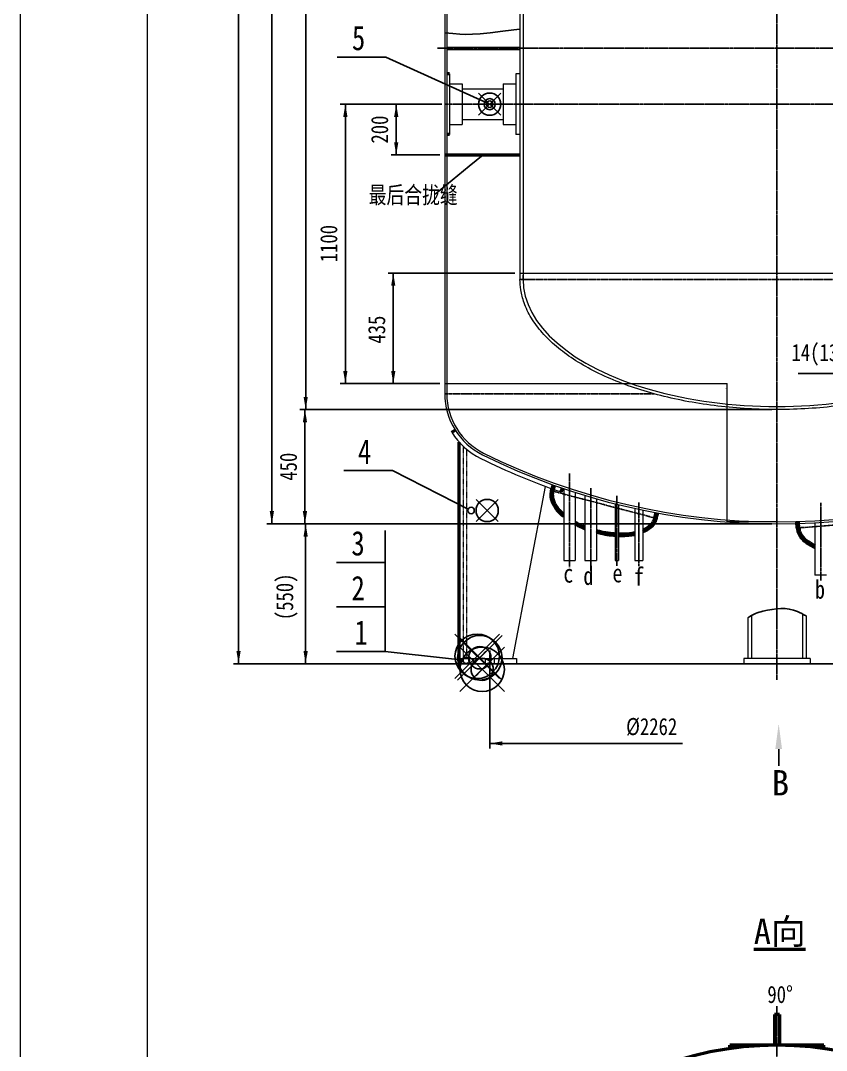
# Model space of a CAD drawing. Header units: millimetres. Extents: x 1505 to 130937, y -44938 to 37032.
# Drawn here: x 1736 to 4909, y 1426 to 5479 of the extents above; entities that cross this region are included whole.
import ezdxf

# ---------------------------------------------------------------- set-up
doc = ezdxf.new("R2010")
doc.units = ezdxf.units.MM
for name, pattern in [('ACAD_ISO02W100_1_1', [12, 1, -1, 1, -1, 1, -1, 1, -1, 1, -1, 1, -1]), ('ACISOTGB', [16, 11, -1, 1, -1, 1, -1]), ('AM_ISO08W050', [16, 13, -1, 1, -1]), ('AM_ISO08W050_1_1', [16, 13, -1, 1, -1])]:
    doc.linetypes.add(name, pattern=pattern)
for name, color, linetype, lineweight in [('1轮廓实线层', 7, 'Continuous', 18), ('4虚线层', 6, 'ACAD_ISO02W100_1_1', 18), ('AM_0', 7, 'Continuous', 50), ('AM_1', 3, 'ACISOTGB', 25), ('AM_10', 7, 'AM_ISO08W050_1_1', 50), ('AM_12', 7, 'Continuous', 50), ('AM_4', 3, 'Continuous', 25), ('AM_5', 3, 'Continuous', 25), ('AM_6', 2, 'Continuous', 15), ('AM_7', 4, 'AM_ISO08W050', 25), ('AM_8', 1, 'Continuous', 25), ('AM_PAREF', 4, 'Continuous', 25), ('CDRAFT0', 7, 'Continuous', 18), ('TILE1', 5, 'Continuous', 18), ('尺寸线层', 3, 'Continuous', 18)]:
    doc.layers.add(name, color=color, linetype=linetype, lineweight=lineweight)
doc.styles.add('ACANSTS', font='')
doc.styles.get("Standard").update_dxf_attribs({"font": 'txt', "width": 0.8})
doc.styles.get('ACANSTS').set_extended_font_data('宋体')
doc.dimstyles.new('AM_GB$0', dxfattribs={"dimtxt": 3.371484, "dimasz": 2.5, "dimexe": 1, "dimexo": 1, "dimgap": 2.088633, "dimtad": 1, "dimdsep": 46, "dimtxsty": 'Standard', "dimblk": 'NONE', "dimcen": 0, "dimdle": 5, "dimclrd": 256, "dimclre": 256, "dimclrt": 2, "dimadec": 0, "dimazin": 2, "dimtfac": 0.707107, "dimtdec": 3, "dimtmove": 2, "dimatfit": 3, "dimfxl": 1, "dimfrac": 2, "dimtolj": 1, "dimlwd": 18, "dimarcsym": 0})

# ---------------------------------------------------------------- blocks, each defined once
blk = doc.blocks.new('*X3')
at = {"layer": 'CDRAFT0'}
blk.add_lwpolyline([(500, 200), (500, 16620), (11680, 16620), (11680, 200), (500, 200)], dxfattribs=at)
at = {"layer": 'TILE1'}
blk.add_line((0, 0), (0, 16820), dxfattribs=at)
blk = doc.blocks.new('*X9')
at = {"layer": 'AM_5'}
for points in [[(2858.8, 11007.5), (2867.2, 10957.5), (2850.5, 10957.5)], [(2858.8, 3948.5), (2867.2, 3998.5), (2850.5, 3998.5)]]:
    blk.add_hatch(color=256, dxfattribs=at).paths.add_polyline_path(points, flags=0)
for p, q in [((4694.6, 11007.5), (2838.8, 11007.5)), ((2858.8, 11007.5), (2858.8, 3948.5)), ((4694.6, 3948.5), (2838.8, 3948.5))]:
    blk.add_line(p, q, dxfattribs=at)
at = {"layer": 'AM_5', "color": 2, "insert": (2793.8, 7252.9), "char_height": 67.43, "width": 375.205, "attachment_point": 5, "rotation": 90, "line_spacing_factor": 1.37}
blk.add_mtext('～7060', dxfattribs=at)
blk = doc.blocks.new('_NONE')
blk = doc.blocks.new('*X11')
at = {"layer": 'AM_5'}
for points in [[(6273.5, 3448.2), (6281.8, 3398.2), (6265.1, 3398.2)], [(6273.5, 2948), (6281.8, 2998), (6265.1, 2998)]]:
    blk.add_hatch(color=256, dxfattribs=at).paths.add_polyline_path(points, flags=0)
for p, q in [((6241.2, 3448.2), (6293.5, 3448.2)), ((6273.5, 3448.2), (6273.5, 2948)), ((4835.6, 2948), (6293.5, 2948))]:
    blk.add_line(p, q, dxfattribs=at)
at = {"layer": 'AM_5', "color": 2, "insert": (6208.5, 3196.5), "char_height": 67.43, "width": 150, "attachment_point": 5, "rotation": 90, "line_spacing_factor": 1.37}
blk.add_mtext('500', dxfattribs=at)
blk = doc.blocks.new('*X12')
at = {"layer": 'AM_5'}
for points in [[(2858.6, 3498.5), (2850.3, 3448.5), (2867, 3448.5)], [(2858.6, 2948), (2850.3, 2998), (2867, 2998)]]:
    blk.add_hatch(color=256, dxfattribs=at).paths.add_polyline_path(points, flags=0)
for p, q in [((4694.6, 3498.5), (2838.6, 3498.5)), ((2858.6, 2948), (2858.6, 3498.5)), ((5785.8, 2948), (2838.6, 2948))]:
    blk.add_line(p, q, dxfattribs=at)
at = {"layer": 'AM_5', "color": 2, "insert": (2784.9, 3211.3), "char_height": 67.43, "width": 300, "attachment_point": 5, "rotation": 90, "line_spacing_factor": 1.37}
blk.add_mtext('(550)', dxfattribs=at)
blk = doc.blocks.new('*X120')
at = {"layer": 'AM_5'}
for points in [[(2594.5, 11632.5), (2602.8, 11582.5), (2586.2, 11582.5)], [(2594.5, 2948), (2602.8, 2998), (2586.2, 2998)]]:
    blk.add_hatch(color=256, dxfattribs=at).paths.add_polyline_path(points, flags=0)
for p, q in [((4694.6, 11632.5), (2574.5, 11632.5)), ((2594.5, 11632.5), (2594.5, 2948)), ((3443.6, 2948), (2574.5, 2948))]:
    blk.add_line(p, q, dxfattribs=at)
at = {"layer": 'AM_5', "color": 2, "insert": (2529.5, 7256.4), "char_height": 67.43, "width": 375.205, "attachment_point": 5, "rotation": 90, "line_spacing_factor": 1.37}
blk.add_mtext('～8700', dxfattribs=at)
blk = doc.blocks.new('*X140')
at = {"layer": 'AM_PAREF'}
for p, q in [((3539.7, 5106.7), (3627.2, 5194.2)), ((3539.7, 5194.2), (3627.2, 5106.7))]:
    blk.add_line(p, q, dxfattribs=at)
for radius in [43.8, 21.9]:
    blk.add_circle((3583.4, 5150.5), radius, dxfattribs=at)
blk = doc.blocks.new('*X141')
at = {"layer": 'AM_PAREF'}
for p, q in [((3529.6, 3507.3), (3617.1, 3594.8)), ((3529.6, 3594.8), (3617.1, 3507.3))]:
    blk.add_line(p, q, dxfattribs=at)
blk.add_circle((3573.4, 3551.1), 43.8, dxfattribs=at)
blk = doc.blocks.new('*X189')
at = {"layer": 'AM_5'}
for points in [[(2725.7, 11532.5), (2734, 11482.5), (2717.4, 11482.5)], [(2725.7, 3498.5), (2734, 3548.5), (2717.4, 3548.5)]]:
    blk.add_hatch(color=256, dxfattribs=at).paths.add_polyline_path(points, flags=0)
for p, q in [((4694.6, 11532.5), (2705.7, 11532.5)), ((2725.7, 11532.5), (2725.7, 3498.5)), ((4694.6, 3498.5), (2705.7, 3498.5))]:
    blk.add_line(p, q, dxfattribs=at)
at = {"layer": 'AM_5', "color": 2, "insert": (2660.7, 7245.9), "char_height": 67.43, "width": 375.205, "attachment_point": 5, "rotation": 90, "line_spacing_factor": 1.37}
blk.add_mtext('～8035', dxfattribs=at)
blk = doc.blocks.new('*X197')
at = {"layer": 'AM_5', "color": 3}
for p, q in [((3173.9, 5335.4), (2982.2, 5335.4)), ((3173.9, 5335.4), (3519.6, 5179.3)), ((3572, 5155.6), (3519.6, 5179.3))]:
    blk.add_line(p, q, dxfattribs=at)
blk.add_circle((3583.4, 5150.5), 12.5, dxfattribs=at)
at = {"layer": 'AM_5', "color": 2, "insert": (3041, 5361.6), "char_height": 96.3, "width": 60, "attachment_point": 7, "line_spacing_factor": 1.37}
blk.add_mtext('5', dxfattribs=at)
blk = doc.blocks.new('*X199')
at = {"layer": 'AM_5', "color": 3}
for p, q in [((3200.3, 3708.2), (3008.7, 3708.2)), ((3200.3, 3708.2), (3447.9, 3582.7)), ((3499.2, 3556.7), (3447.9, 3582.7))]:
    blk.add_line(p, q, dxfattribs=at)
blk.add_circle((3510.3, 3551.1), 12.5, dxfattribs=at)
at = {"layer": 'AM_5', "color": 2, "insert": (3064.5, 3734.5), "char_height": 96.3, "width": 64.286, "attachment_point": 7, "line_spacing_factor": 1.37}
blk.add_mtext('4', dxfattribs=at)
blk = doc.blocks.new('*X204')
at = {"layer": 'AM_5'}
blk.add_hatch(color=256, dxfattribs=at).paths.add_polyline_path([(3583.6, 2634.2), (3633.6, 2642.5), (3633.6, 2625.8)], flags=0)
for p, q in [((3583.6, 2980), (3583.6, 2614.2)), ((3583.6, 2634.2), (4342.1, 2634.2))]:
    blk.add_line(p, q, dxfattribs=at)
at = {"layer": 'AM_5', "color": 2, "insert": (4221.1, 2699.2), "char_height": 67.43, "width": 356, "attachment_point": 5, "line_spacing_factor": 1.37}
blk.add_mtext('%%C2262', dxfattribs=at)
blk = doc.blocks.new('*X286')
at = {"layer": 'AM_5'}
for points in [[(5111.1, 4000.6), (5110.3, 4051.3), (5093.9, 4048.3)], [(5113.3, 3988.8), (5130.5, 3941.2), (5114.1, 3938.1)]]:
    blk.add_hatch(color=256, dxfattribs=at).paths.add_polyline_path(points, flags=0)
for p, q in [((5094.6, 4090.2), (4798.6, 4090.2)), ((5094.6, 4090.2), (5131.3, 3890.5)), ((5079.1, 3994.8), (5130.8, 4004.2)), ((5081.3, 3982.9), (5132.9, 3992.4))]:
    blk.add_line(p, q, dxfattribs=at)
at = {"layer": 'AM_5', "color": 2, "insert": (4918.6, 4164), "char_height": 67.43, "width": 452, "attachment_point": 5, "line_spacing_factor": 1.37}
blk.add_mtext('14(13.7)', dxfattribs=at)
blk = doc.blocks.new('*X340')
at = {"layer": 'AM_PAREF'}
for p, q in [((3466.2, 2838.3), (3641.2, 3013.3)), ((3466.2, 3013.3), (3641.2, 2838.3))]:
    blk.add_line(p, q, dxfattribs=at)
for radius in [87.5, 43.8]:
    blk.add_circle((3553.7, 2925.8), radius, dxfattribs=at)
blk = doc.blocks.new('*X341')
at = {"layer": 'AM_PAREF'}
for p, q in [((3446.7, 2889.8), (3621.7, 3064.8)), ((3446.7, 3064.8), (3621.7, 2889.8))]:
    blk.add_line(p, q, dxfattribs=at)
blk.add_circle((3534.2, 2977.3), 87.5, dxfattribs=at)
blk = doc.blocks.new('*X342')
at = {"layer": 'AM_PAREF'}
for p, q in [((3456.9, 2883.9), (3631.9, 3058.9)), ((3456.9, 3058.9), (3631.9, 2883.9))]:
    blk.add_line(p, q, dxfattribs=at)
for radius in [87.5, 43.8]:
    blk.add_circle((3544.4, 2971.4), radius, dxfattribs=at)
blk = doc.blocks.new('*X344')
at = {"layer": 'AM_5'}
for points in [[(2856, 3948.5), (2864.3, 3898.5), (2847.6, 3898.5)], [(2856, 3498.5), (2864.3, 3548.5), (2847.6, 3548.5)]]:
    blk.add_hatch(color=256, dxfattribs=at).paths.add_polyline_path(points, flags=0)
for p, q in [((4694.6, 3948.5), (2836, 3948.5)), ((2856, 3948.5), (2856, 3498.5)), ((4694.6, 3498.5), (2836, 3498.5))]:
    blk.add_line(p, q, dxfattribs=at)
at = {"layer": 'AM_5', "color": 2, "insert": (2791, 3723.5), "char_height": 67.43, "width": 150, "attachment_point": 5, "rotation": 90, "line_spacing_factor": 1.37}
blk.add_mtext('450', dxfattribs=at)
blk = doc.blocks.new('*X345')
at = {"layer": 'AM_5'}
for points in [[(3203.7, 4485.5), (3195.3, 4435.5), (3212, 4435.5)], [(3203.7, 4050.5), (3195.3, 4100.5), (3212, 4100.5)]]:
    blk.add_hatch(color=256, dxfattribs=at).paths.add_polyline_path(points, flags=0)
for p, q in [((3682.6, 4485.5), (3183.7, 4485.5)), ((3203.7, 4050.5), (3203.7, 4485.5)), ((3386.6, 4050.5), (3183.7, 4050.5))]:
    blk.add_line(p, q, dxfattribs=at)
at = {"layer": 'AM_5', "color": 2, "insert": (3138.7, 4263.1), "char_height": 67.43, "width": 150, "attachment_point": 5, "rotation": 90, "line_spacing_factor": 1.37}
blk.add_mtext('435', dxfattribs=at)
blk = doc.blocks.new('*X347')
at = {"layer": 'AM_5', "color": 3}
for p, q in [((3171.7, 2996.3), (3171.7, 3472.6)), ((3171.7, 3346.3), (2980.1, 3346.3)), ((3171.7, 3171.3), (2980.1, 3171.3)), ((3171.7, 3171.3), (3171.7, 3171.3)), ((3171.7, 2996.3), (2980.1, 2996.3)), ((3171.7, 2996.3), (3421.4, 2968.8)), ((3478.5, 2962.5), (3421.4, 2968.8))]:
    blk.add_line(p, q, dxfattribs=at)
blk.add_circle((3491, 2961.1), 12.5, dxfattribs=at)
at = {"layer": 'AM_5', "color": 2, "char_height": 96.3, "attachment_point": 7, "line_spacing_factor": 1.37}
for s, insert, width in [('3', (3038.9, 3372.6), 60), ('2', (3039.2, 3197.6), 60), ('1', (3050.9, 3022.6), 40)]:
    blk.add_mtext(s, dxfattribs=dict(at, insert=insert, width=width))
blk = doc.blocks.new('*X354')
at = {"layer": 'AM_5'}
for points in [[(3015.1, 5150.5), (3023.4, 5100.5), (3006.7, 5100.5)], [(3015.1, 4050.5), (3023.4, 4100.5), (3006.7, 4100.5)]]:
    blk.add_hatch(color=256, dxfattribs=at).paths.add_polyline_path(points, flags=0)
for p, q in [((3386.6, 5150.5), (2995.1, 5150.5)), ((3015.1, 5150.5), (3015.1, 4050.5)), ((3386.6, 4050.5), (2995.1, 4050.5))]:
    blk.add_line(p, q, dxfattribs=at)
at = {"layer": 'AM_5', "color": 2, "insert": (2950.1, 4601.6), "char_height": 67.43, "width": 180, "attachment_point": 5, "rotation": 90, "line_spacing_factor": 1.37}
blk.add_mtext('1100', dxfattribs=at)
blk = doc.blocks.new('*X409')
at = {"layer": 'AM_5', "color": 3}
for p, q in [((3502.9, 4906.3), (3557.2, 4950.5)), ((3368.3, 4796.8), (3502.9, 4906.3))]:
    blk.add_line(p, q, dxfattribs=at)
at = {"layer": 'AM_5', "color": 2, "insert": (3106.9, 4827), "char_height": 67.43, "width": 550.667, "attachment_point": 1, "line_spacing_factor": 1.37}
blk.add_mtext('最后合拢缝', dxfattribs=at)
blk = doc.blocks.new('*X410')
at = {"layer": 'AM_5'}
for points in [[(3215.4, 5150.5), (3223.7, 5100.5), (3207, 5100.5)], [(3215.4, 4950.5), (3223.7, 5000.5), (3207, 5000.5)]]:
    blk.add_hatch(color=256, dxfattribs=at).paths.add_polyline_path(points, flags=0)
for p, q in [((3394.6, 5150.5), (3195.4, 5150.5)), ((3215.4, 5150.5), (3215.4, 4950.5)), ((3386.6, 4950.5), (3195.4, 4950.5))]:
    blk.add_line(p, q, dxfattribs=at)
at = {"layer": 'AM_5', "color": 2, "insert": (3150.4, 5050.5), "char_height": 67.43, "width": 150, "attachment_point": 5, "rotation": 90, "line_spacing_factor": 1.37}
blk.add_mtext('200', dxfattribs=at)
blk = doc.blocks.new('*X1007')
at = {"layer": '尺寸线层'}
for points in [[(4516.8, 4050.5), (4517.2, 4048), (4516.4, 4048)], [(4516.8, 3506.5), (4517.2, 3509), (4516.4, 3509)]]:
    blk.add_hatch(color=256, dxfattribs=at).paths.add_polyline_path(points, flags=0)
for p, q in [((4108.1, 4050.5), (4517.8, 4050.5)), ((4516.8, 4050.5), (4516.8, 3506.5)), ((4713.6, 3506.5), (4515.8, 3506.5))]:
    blk.add_line(p, q, dxfattribs=at)
at = {"layer": '尺寸线层', "color": 2, "insert": (4513.5, 4032.4), "char_height": 3.37, "width": 7.65, "attachment_point": 5, "rotation": 90, "line_spacing_factor": 1.37}
blk.add_mtext('544', dxfattribs=at)

msp = doc.modelspace()

# ---------------------------------------------------------------- hatches: boundary and pattern name
at = {"layer": 'AM_5'}
msp.add_hatch(color=2, dxfattribs=at).paths.add_polyline_path([(4708.02116, 2612.18728), (4721.18641, 2712.18728), (4721.18641, 2712.18728), (4734.35166, 2612.18728)], flags=0)

# ---------------------------------------------------------------- linework, layer by layer
at = {"layer": '1轮廓实线层'}
for p, q in [((3702.57803, 10495.46528), (3702.57803, 4460.46528)), ((3714.57803, 10495.46528), (3714.57803, 4460.46528)), ((3686.57803, 5270.46528), (3686.57803, 5030.46528)), ((3702.57803, 4485.46528), (5726.57803, 4485.46528)), ((3714.57803, 4460.46528), (3714.57803, 4477.96528)), ((3714.57803, 4460.46528), (3714.57803, 4477.96528))]:
    msp.add_line(p, q, dxfattribs=at)
msp.add_ellipse((4714.57803, 4460.46528), major_axis=(1000, 0), ratio=0.5, start_param=3.1415926536, end_param=6.2831853072, dxfattribs=at)
msp.add_open_spline([(5726.57803, 4460.46528), (5726.57803, 4447.2688), (5725.57997, 4434.07248), (5721.60024, 4407.78507), (5718.61876, 4394.69421), (5710.70707, 4368.71425), (5705.77709, 4355.8252), (5690.63231, 4322.99025), (5679.00858, 4303.25689), (5651.28053, 4264.76621), (5635.17641, 4246.0078), (5598.75407, 4209.68958), (5578.43557, 4192.1293), (5533.88329, 4158.41344), (5509.64931, 4142.25784), (5457.60637, 4111.54715), (5429.79738, 4096.9922), (5370.98974, 4069.66565), (5339.9912, 4056.89421), (5275.23344, 4033.2997), (5241.4744, 4022.47676), (5171.66387, 4002.92188), (5135.6126, 3994.19004), (5061.71892, 3978.93401), (5023.87675, 3972.40989), (4946.92864, 3961.65723), (4907.82295, 3957.42874), (4828.89359, 3951.32464), (4789.07019, 3949.44905), (4709.26165, 3948.07627), (4669.27679, 3948.57908), (4589.70396, 3951.95627), (4550.11627, 3954.83063), (4471.89061, 3962.91194), (4433.25292, 3968.11885), (4357.46623, 3980.79486), (4320.3175, 3988.2639), (4248.02605, 4005.36391), (4212.88357, 4014.99478), (4145.09284, 4036.29049), (4112.44479, 4047.95521), (4050.09535, 4073.16611), (4020.39411, 4086.71213), (3964.34941, 4115.51251), (3938.00602, 4130.76671), (3889.04357, 4162.79443), (3866.42441, 4179.56786), (3825.23276, 4214.43332), (3806.65998, 4232.52552), (3773.84481, 4269.81599), (3759.60222, 4289.01499), (3735.701, 4328.2823), (3726.04308, 4348.35181), (3712.77719, 4385.57017), (3708.41522, 4402.6277), (3703.63524, 4433.30244), (3702.57803, 4446.88376), (3702.57803, 4460.46528)], degree=3, knots=[0, 0, 0, 0, 59.185623464, 59.185623464, 118.3712469281, 118.3712469281, 177.5568703921, 177.5568703921, 270.8316379026, 270.8316379026, 364.1064054131, 364.1064054131, 457.3811729236, 457.3811729236, 550.6559404341, 550.6559404341, 643.9307079446, 643.9307079446, 737.2054754551, 737.2054754551, 830.4802429655, 830.4802429655, 923.755010476, 923.755010476, 1017.0297779865, 1017.0297779865, 1110.304545497, 1110.304545497, 1203.5793130075, 1203.5793130075, 1296.854080518, 1296.854080518, 1390.1288480285, 1390.1288480285, 1483.403615539, 1483.403615539, 1576.6783830495, 1576.6783830495, 1669.9531505599, 1669.9531505599, 1763.2279180704, 1763.2279180704, 1856.5026855809, 1856.5026855809, 1949.7774530914, 1949.7774530914, 2043.0522206019, 2043.0522206019, 2136.3269881124, 2136.3269881124, 2229.6017556229, 2229.6017556229, 2322.8765231334, 2322.8765231334, 2400.1237855493, 2400.1237855493, 2461.0362770979, 2461.0362770979, 2461.0362770979, 2461.0362770979], dxfattribs=at)
at = {"layer": '4虚线层', "linetype": 'ACAD_ISO02W100_1_1', "lineweight": 18}
for p, q in [((3478.57803, 3804.75454), (3478.57803, 2968.02526)), ((3492.57803, 3792.25992), (3492.57803, 2968.02526))]:
    msp.add_line(p, q, dxfattribs=at)
at = {"layer": 'AM_0'}
for p, q in [((3424.57803, 5270.46528), (3414.57803, 5270.46528)), ((3424.57803, 5030.46528), (3414.57803, 5030.46528)), ((3406.57803, 4950.46528), (3700.57803, 4950.46528)), ((3434.06729, 3859.24652), (3447.6172, 3867.75536)), ((3463.57803, 2968.02526), (3463.57803, 3820.18618)), ((3827.38088, 3628.28978), (3833.07891, 3649.9987)), ((3833.1843, 3626.76654), (3838.75928, 3648.00663)), ((3864.65944, 3623.92336), (3870.19474, 3638.94003)), ((4233.62046, 3521.66238), (4239.19543, 3542.90247)), ((4239.42388, 3520.13913), (4245.12191, 3541.84804)), ((4239.42388, 3520.13913), (4245.12191, 3541.84804)), ((4794.64639, 3482.45387), (4792.9527, 3504.83413)), ((4794.64639, 3482.45387), (4792.9527, 3504.83413)), ((4800.62928, 3482.90665), (4798.97217, 3504.80358)), ((3463.57803, 2968.02526), (3463.57803, 2948.02526)), ((4704.57803, 1567.12016), (4704.57803, 1447.12016)), ((4724.57803, 1567.12016), (4704.57803, 1567.12016)), ((4724.57803, 1567.12016), (4724.57803, 1447.12016)), ((4529.53382, 1434.38661), (4529.53382, 1447.12016)), ((4899.53382, 1447.12016), (4529.53382, 1447.12016)), ((4899.53382, 1434.39924), (4899.53382, 1447.12016))]:
    msp.add_line(p, q, dxfattribs=at)
msp.add_circle((4714.57803, 139.54197), 1308, dxfattribs=at)
for points, knots in [([(3874.93184, 3527.33199), (3868.8938, 3532.33269), (3863.31143, 3537.49107), (3851.76457, 3549.52595), (3846.11624, 3556.48471), (3836.68122, 3570.74458), (3832.89232, 3578.04933), (3828.38339, 3590.34801), (3827.05755, 3595.27311), (3825.42129, 3605.15352), (3825.11263, 3610.10924), (3825.5666, 3619.50841), (3826.24412, 3623.95887), (3827.38088, 3628.28978)], [0, 0, 0, 0, 19.6890441088, 19.6890441088, 44.7973833702, 44.7973833702, 69.9057226316, 69.9057226316, 86.3811747664, 86.3811747664, 102.8566269013, 102.8566269013, 117.9786344489, 117.9786344489, 117.9786344489, 117.9786344489]), ([(3874.93184, 3535.19923), (3868.81303, 3540.51592), (3863.24473, 3545.98522), (3851.09145, 3559.66888), (3845.18499, 3568.00749), (3837.98506, 3581.71513), (3835.79247, 3587.01671), (3832.63637, 3597.63604), (3831.67541, 3602.95177), (3831.16709, 3611.8439), (3831.27386, 3615.44339), (3832.02081, 3621.61817), (3832.51506, 3624.21679), (3833.1843, 3626.76654)], [0, 0, 0, 0, 19.8494190637, 19.8494190637, 48.6855285301, 48.6855285301, 66.6300114793, 66.6300114793, 84.5744944285, 84.5744944285, 96.9549311074, 96.9549311074, 106.1408152443, 106.1408152443, 106.1408152443, 106.1408152443]), ([(3958.50367, 3485.97021), (3954.04494, 3487.76718), (3949.64875, 3489.63741), (3936.52589, 3495.52484), (3928.03228, 3499.75912), (3919.93184, 3504.23755)], [0, 0, 0, 0, 14.0692290826, 14.0692290826, 42.7142542834, 42.7142542834, 42.7142542834, 42.7142542834]), ([(3958.50367, 3479.50902), (3950.72132, 3482.58932), (3943.11561, 3485.89119), (3930.3408, 3491.95816), (3925.06461, 3494.63021), (3919.93184, 3497.40063)], [0, 0, 0, 0, 24.5634869274, 24.5634869274, 42.5504938831, 42.5504938831, 42.5504938831, 42.5504938831]), ([(4233.62046, 3521.66238), (4232.71858, 3518.22633), (4231.49731, 3514.87021), (4228.44933, 3508.39219), (4226.6211, 3505.26512), (4222.40343, 3499.28364), (4220.01307, 3496.42655), (4214.7172, 3491.00433), (4211.8111, 3488.43812), (4202.27235, 3481.10431), (4194.89605, 3476.80713), (4186.68395, 3473.14281)], [0, 0, 0, 0, 11.5940536582, 11.5940536582, 23.1881073164, 23.1881073164, 34.7821609745, 34.7821609745, 46.3762146327, 46.3762146327, 69.9672244034, 69.9672244034, 69.9672244034, 69.9672244034]), ([(4239.42388, 3520.13913), (4238.45918, 3516.46372), (4237.16454, 3512.87536), (4233.95488, 3505.95184), (4232.04054, 3502.61705), (4227.65302, 3496.25265), (4225.18041, 3493.22283), (4219.73896, 3487.48967), (4216.7703, 3484.78592), (4207.33681, 3477.27733), (4200.24703, 3472.9359), (4190.56825, 3468.29797), (4188.646, 3467.4318), (4186.68395, 3466.60053)], [0, 0, 0, 0, 12.1326875243, 12.1326875243, 24.2653750485, 24.2653750485, 36.3980625728, 36.3980625728, 48.5307500971, 48.5307500971, 72.2685241452, 72.2685241452, 77.9940326459, 77.9940326459, 77.9940326459, 77.9940326459]), ([(4077.01088, 3458.51363), (4069.48754, 3458.93579), (4063.91592, 3459.49165), (4045.51897, 3461.75143), (4032.57122, 3464.01182), (4014.2835, 3468.14271), (4008.87766, 3469.48173), (4003.50367, 3470.93059)], [0, 0, 0, 0, 17.5886228519, 17.5886228519, 57.7700409378, 57.7700409378, 74.696800213, 74.696800213, 74.696800213, 74.696800213]), ([(4077.01088, 3452.49574), (4074.12201, 3452.56256), (4073.23197, 3452.63278), (4060.82159, 3453.65823), (4049.11897, 3455.17914), (4026.06782, 3459.23924), (4014.72108, 3461.74226), (4003.50367, 3464.71913)], [0, 0, 0, 0, 2.8266079064, 2.8266079064, 39.3646129056, 39.3646129056, 74.6673682664, 74.6673682664, 74.6673682664, 74.6673682664]), ([(4154.68395, 3462.90758), (4151.4331, 3462.20108), (4148.11168, 3461.56349), (4131.76727, 3458.82132), (4117.85227, 3457.66461), (4099.92049, 3457.50165), (4096.47993, 3457.52708), (4091.01088, 3457.6085)], [0, 0, 0, 0, 11.1971943959, 11.1971943959, 54.0381853202, 54.0381853202, 64.0874725133, 64.0874725133, 64.0874725133, 64.0874725133]), ([(4154.68395, 3456.77159), (4149.2987, 3455.63641), (4143.74221, 3454.68593), (4127.85236, 3452.55157), (4117.19184, 3451.7704), (4101.84891, 3451.49233), (4097.45148, 3451.50444), (4091.01088, 3451.6066)], [0, 0, 0, 0, 18.3531453728, 18.3531453728, 51.1073228927, 51.1073228927, 64.0467575948, 64.0467575948, 64.0467575948, 64.0467575948]), ([(4794.64639, 3482.45387), (4794.93313, 3478.66481), (4795.5601, 3474.90192), (4797.46989, 3467.51344), (4798.75211, 3463.88831), (4801.92122, 3456.8376), (4803.80752, 3453.41188), (4808.12703, 3446.7922), (4810.56, 3443.59785), (4818.48637, 3434.51257), (4824.67799, 3428.96487), (4833.36282, 3422.6591), (4835.09757, 3421.46078), (4864.16268, 3406.08111)], [0, 0, 0, 0, 16.9165175492, 16.9165175492, 33.8330350984, 33.8330350984, 50.7495526476, 50.7495526476, 67.6660701969, 67.6660701969, 100.7634750761, 100.7634750761, 108.7465097366, 108.7465097366, 108.7465097366, 108.7465097366]), ([(4800.62928, 3482.90665), (4800.89735, 3479.36434), (4801.494, 3475.84311), (4803.32501, 3468.92196), (4804.55995, 3465.51668), (4807.63098, 3458.87321), (4809.46748, 3455.63223), (4813.69982, 3449.34462), (4816.09604, 3446.29683), (4824.15744, 3437.36451), (4830.63886, 3431.80872), (4864.16268, 3412.48684)], [0, 0, 0, 0, 16.5156975499, 16.5156975499, 33.0313950999, 33.0313950999, 49.5470926498, 49.5470926498, 66.0627901998, 66.0627901998, 99.6681187377, 99.6681187377, 99.6681187377, 99.6681187377])]:
    msp.add_open_spline(points, degree=3, knots=knots, dxfattribs=at)
at = {"layer": 'AM_1', "linetype": 'ACISOTGB', "lineweight": 25}
for p, q in [((3702.57803, 4460.46528), (5726.57803, 4460.46528)), ((3406.57803, 4010.46528), (4230.64963, 4010.46528)), ((3827.38088, 3628.28978), (4239.42388, 3520.13913)), ((5219.43173, 3514.60065), (4794.64639, 3482.45387))]:
    msp.add_line(p, q, dxfattribs=at)
at = {"layer": 'AM_4'}
msp.add_open_spline([(4599.57803, 3128.25869), (4620.07693, 3144.22883), (4692.69596, 3164.49878), (4765.83549, 3172.7606), (4817.8662, 3142.01492), (4829.57803, 3136.78971)], degree=3, knots=[0, 0, 0, 0, 55.8444184881, 205.851868001, 248.2456001072, 248.2456001072, 248.2456001072, 248.2456001072], dxfattribs=at)
at = {"layer": 'AM_5', "color": 2}
msp.add_line((4721.18641, 2545.60477), (4721.18641, 2612.18728), dxfattribs=at)
at = {"layer": 'AM_5'}
msp.add_lwpolyline([(3700.57803, 5445.69263), (3635.07461, 5437.667), (3584.67708, 5431.76341), (3545.94013, 5427.81861), (3515.41843, 5425.66938), (3489.66669, 5425.15248), (3465.23958, 5426.10469), (3438.6918, 5428.36277), (3406.57803, 5431.76349)], dxfattribs=at)
at = {"layer": 'AM_7', "linetype": 'AM_ISO08W050', "lineweight": 25}
for p, q in [((4714.57803, 11673.27157), (4714.57803, 2885.07244)), ((3378.28231, 5370.46528), (6058.43457, 5370.46528)), ((3406.57803, 5150.46528), (6022.57803, 5150.46528)), ((3897.43184, 3697.07622), (3897.43184, 3328.39958)), ((3981.00367, 3638.73243), (3981.00367, 3332.61832)), ((4084.01088, 3609.4553), (4084.01088, 3333.55869)), ((4170.68395, 3582.22632), (4170.68395, 3331.3286)), ((4886.66268, 3581.33597), (4886.66268, 3275.22187)), ((3583.57803, 2999.95138), (3583.57803, 2916.09913)), ((4714.57803, 139.54197), (4714.57803, 1599.70699))]:
    msp.add_line(p, q, dxfattribs=at)
at = {"layer": 'AM_8'}
for p, q in [((3520.46926, 2946.11955), (3568.26303, 2997.26397)), ((3529.77509, 2900.45039), (3577.56886, 2951.59481))]:
    msp.add_line(p, q, dxfattribs=at)
at = {"layer": 'CDRAFT0'}
for p, q in [((3406.57803, 11020.65229), (3406.57803, 4010.46528)), ((3414.57803, 11020.65229), (3414.57803, 5284.96528)), ((3414.57803, 5375.46528), (3514.57803, 5375.46528)), ((3414.57803, 5365.46528), (3514.57803, 5365.46528)), ((3514.57803, 5375.46528), (3514.57803, 5365.46528)), ((3514.57803, 5375.46528), (3701.00427, 5375.46528)), ((3514.57803, 5365.46528), (3701.76268, 5365.46528)), ((3414.57803, 5284.96528), (3414.57803, 4010.46528)), ((3424.57803, 5270.46528), (3424.57803, 5030.46528)), ((3700.57803, 5270.46528), (3686.57803, 5270.46528)), ((3424.57803, 5229.96528), (3474.57803, 5229.96528)), ((3474.57803, 5229.96528), (3474.57803, 5070.96528)), ((3636.57803, 5229.96528), (3636.57803, 5070.96528)), ((3636.57803, 5229.96528), (3686.57803, 5229.96528)), ((3474.57803, 5210.46528), (3636.57803, 5210.46528)), ((3424.57803, 5070.96528), (3474.57803, 5070.96528)), ((3474.57803, 5090.46528), (3636.57803, 5090.46528)), ((3636.57803, 5070.96528), (3686.57803, 5070.96528)), ((3700.57803, 5030.46528), (3686.57803, 5030.46528)), ((3406.57803, 4050.46528), (3945.44361, 4050.46528)), ((3406.57803, 4050.46528), (4107.0831, 4050.46528)), ((3802.38077, 3646.12543), (3672.62124, 2968.02526)), ((3874.93184, 3637.32407), (3874.93184, 3354.36657)), ((3919.93184, 3622.47626), (3919.93184, 3354.36657)), ((3958.50367, 3610.46537), (3958.50367, 3354.36657)), ((4003.50367, 3597.27472), (4003.50367, 3354.36657)), ((4077.01088, 3578.10259), (4077.01088, 3354.36657)), ((4091.01088, 3573.61742), (4091.01088, 3354.36657)), ((4154.68395, 3559.27415), (4154.68395, 3354.36657)), ((4186.68395, 3552.45043), (4186.68395, 3354.36657)), ((4864.16268, 3501.37843), (4864.16268, 3296.97012)), ((3874.93184, 3354.36657), (3919.93184, 3354.36657)), ((3958.50367, 3354.36657), (4003.50367, 3354.36657)), ((4077.01088, 3354.36657), (4091.01088, 3354.36657)), ((4154.68395, 3354.36657), (4186.68395, 3354.36657)), ((4909.16268, 3296.97012), (4864.16268, 3296.97012)), ((4599.57803, 3128.25869), (4599.57803, 2968.02526)), ((4613.57803, 3138.70722), (4613.57803, 2968.02526)), ((4815.57803, 3143.72016), (4815.57803, 2968.02526)), ((4829.57803, 3136.78971), (4829.57803, 2968.02526)), ((3463.57803, 2968.02526), (3688.57803, 2968.02526)), ((3565.57803, 2968.02526), (3565.57803, 2948.02526)), ((3601.57803, 2968.02526), (3601.57803, 2948.02526)), ((3688.57803, 2968.02526), (3688.57803, 2948.02526)), ((4844.57803, 2968.02526), (4584.57803, 2968.02526)), ((4584.57803, 2968.02526), (4584.57803, 2948.02526)), ((4844.57803, 2968.02526), (4844.57803, 2948.02526)), ((3463.57803, 2948.02526), (3688.57803, 2948.02526)), ((4844.57803, 2948.02526), (4584.57803, 2948.02526))]:
    msp.add_line(p, q, dxfattribs=at)
for centre, radius, start, end in [((3674.57803, 4010.27826), 268, 180, 243.61220004), ((3674.57803, 4010.27826), 260, 180, 243.61220004), ((3674.57803, 4010.27826), 284, 212.12728267, 243.61220004), ((4714.57803, 6106.46528), 2608, 243.61220004, 296.36055369), ((4714.57803, 6106.46528), 2600, 243.61220004, 296.38779996), ((4714.57803, 6106.46528), 2624, 243.61220004, 251.10093977)]:
    msp.add_arc(centre, radius, start, end, dxfattribs=at)

# ---------------------------------------------------------------- block references
at = {"layer": 'AM_0', "linetype": 'Continuous', "lineweight": 18}
msp.add_blockref('*X3', (1736.32433, -4322.46871), dxfattribs=at)
at = {"layer": 'AM_12'}
for name in ['*X140', '*X141', '*X341', '*X342', '*X340']:
    msp.add_blockref(name, (0, 0), dxfattribs=at)
at = {"layer": 'AM_5'}
for name in ['*X197', '*X409', '*X199', '*X347']:
    msp.add_blockref(name, (0, 0), dxfattribs=at)

# ---------------------------------------------------------------- texts
at = {"layer": 'AM_10', "color": 2, "linetype": 'AM_ISO08W050_1_1', "lineweight": 50, "char_height": 100, "attachment_point": 5, "style": 'ACANSTS'}
for s, insert, width in [('B', (4728.19762, 2479.29484), 200), ('{\\L A向}', (4691.25267, 1888.70214), 771.4285714)]:
    msp.add_mtext(s, dxfattribs=dict(at, insert=insert, width=width))
at = {"layer": 'AM_5', "color": 2, "insert": (4676.71389, 1611.55448), "char_height": 67.429688, "width": 120, "attachment_point": 7, "line_spacing_factor": 1.37}
msp.add_mtext('90%%D', dxfattribs=at)
at = {"layer": 'AM_6', "char_height": 72.24609, "line_spacing_factor": 1.37}
for s, insert, width, attachment_point in [('d', (3952.21443, 3256.92281), 38.5714286, 7), ('f', (4151.36625, 3254.7257), 34.3570312, 7), ('c', (3873.40548, 3339.57679), 353.5881392, 1), ('e', (4066.79939, 3340.52612), 353.5881392, 1), ('b', (4864.26305, 3276.32768), 324.3204109, 1)]:
    msp.add_mtext(s, dxfattribs=dict(at, insert=insert, width=width, attachment_point=attachment_point))

# ---------------------------------------------------------------- dimensions: what is measured, and where the dimension line sits
at = {"layer": 'AM_5'}
for base, p1, p2, angle, text, picture, middle in [((2594.50426, 2948.02526), (4714.57803, 11632.46528), (3463.57803, 2948.02526), 90, '～8700', '*X120', (2594.50426, 7256.44373)), ((2725.70342, 3498.46528), (4714.57803, 11532.46528), (4714.57803, 3498.46528), 90, '～8035', '*X189', (2725.70342, 7245.86411)), ((2858.84667, 3948.46545), (4714.57808, 11007.46524), (4714.57803, 3948.46545), 90, '～7060', '*X9', (2858.84667, 7252.91793)), ((5113.27136, 3988.82622), (5059.42992, 3991.13672), (5061.59788, 3979.33439), 280.4085554, '14(13.7)', '*X286', (5094.64408, 4090.23301)), ((2858.64144, 3498.46528), (5805.75021, 2948.02526), (4714.57803, 3498.46528), 90, '(550)', '*X12', (2858.64144, 3211.28477))]:
    dim = msp.add_linear_dim(base=base, p1=p1, p2=p2, angle=angle, text=text, dimstyle='AM_GB$0', override={"dimscale": 20, "dimsah": 1, "dimtfill": 1}, dxfattribs=at)
    dim.commit()
    dim.dimension.update_dxf_attribs({"geometry": picture, "text_midpoint": middle, "dimtype": 160})
for base, p1, p2, picture, middle in [((3015.06613, 4050.46528), (3406.57803, 5150.46528), (3406.57803, 4050.46528), '*X354', (3015.06613, 4601.55866)), ((3215.35484, 4950.46528), (3414.57803, 5150.46528), (3406.57803, 4950.46528), '*X410', (3215.35484, 5050.46528)), ((3203.67103, 4485.46528), (3406.57803, 4050.46528), (3702.57803, 4485.46528), '*X345', (3203.67103, 4263.10103)), ((2855.97403, 3498.46528), (4714.57806, 3948.46545), (4714.57803, 3498.46528), '*X344', (2855.97403, 3723.46536)), ((6273.47872, 2948.02526), (6221.20538, 3448.19476), (4815.57803, 2948.02526), '*X11', (6273.47872, 3196.538))]:
    dim = msp.add_linear_dim(base=base, p1=p1, p2=p2, angle=90, dimstyle='AM_GB$0', override={"dimscale": 20, "dimsah": 1, "dimtfill": 1, "dimtzin": 8}, dxfattribs=at)
    dim.commit()
    dim.dimension.update_dxf_attribs({"geometry": picture, "text_midpoint": middle, "dimtype": 160})
dim = msp.add_linear_dim(base=(5506.28286, 2634.17219), p1=(3583.57803, 2999.95138), p2=(5506.28286, 2945.23126), text='%%C2262', dimstyle='AM_GB$0', override={"dimscale": 20, "dimsah": 1, "dimtfill": 1}, dxfattribs=at)
dim.commit()
dim.dimension.update_dxf_attribs({"geometry": '*X204', "text_midpoint": (4221.11862, 2634.17219), "dimtype": 160})
at = {"layer": '尺寸线层'}
dim = msp.add_linear_dim(base=(4516.77835, 3506.46528), p1=(4107.0831, 4050.46528), p2=(4714.57803, 3506.46528), angle=90, dimstyle='AM_GB$0', override={"dimsah": 1, "dimtfill": 1, "dimtzin": 8}, dxfattribs=at)
dim.commit()
dim.dimension.update_dxf_attribs({"geometry": '*X1007', "text_midpoint": (4516.77835, 4032.35693), "dimtype": 160})

doc.saveas('drawing.dxf')
